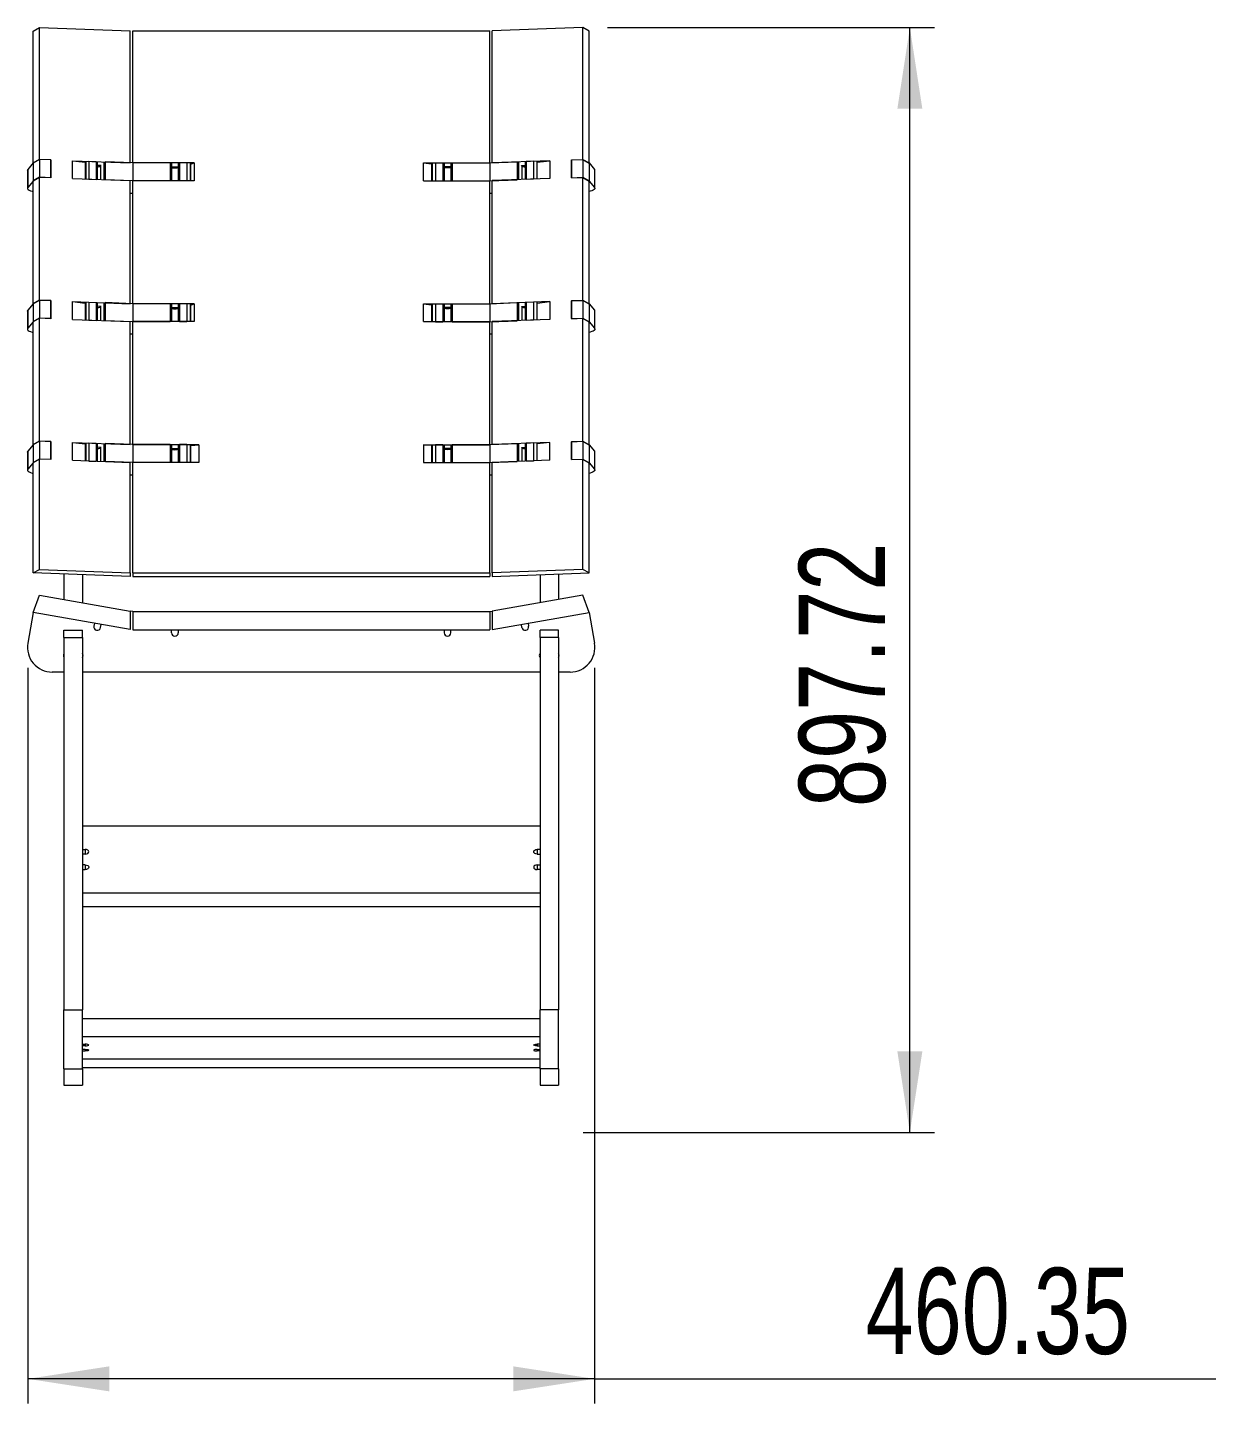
# Model space of a CAD drawing. Header units: millimetres. Extents: x 32 to 221, y 24 to 172.
# Drawn here: x 34.8 to 83.4, y 24 to 79.9 of the extents above; entities that cross this region are included whole.
import ezdxf

# ---------------------------------------------------------------- set-up
doc = ezdxf.new("R2010")
doc.units = ezdxf.units.MM
doc.styles.add('SLDTEXTSTYLE0', font='TXT', dxfattribs={"width": 0.75})
doc.dimstyles.new('SLDDIMSTYLE0', dxfattribs={"dimtxt": 3.5, "dimasz": 3.302, "dimexe": 0, "dimexo": 0.0625, "dimgap": 0.875, "dimtad": 1, "dimlfac": 20, "dimrnd": 1e-09, "dimzin": 12, "dimdsep": 46, "dimtxsty": 'SLDTEXTSTYLE0', "dimsah": 1, "dimcen": 0.09, "dimadec": 0, "dimazin": 3, "dimtfac": 1, "dimtofl": 0, "dimtmove": 0, "dimatfit": 3, "dimfxl": 1, "dimfrac": 2, "dimtolj": 1, "dimtzin": 12, "dimarcsym": 0})

# ---------------------------------------------------------------- blocks, each defined once
blk = doc.blocks.new('_D')
at = {"color": 7, "linetype": 'Continuous', "lineweight": 0, "transparency": 16777216}
for p, q in [((34.81, 53.891), (34.81, 24.008)), ((57.827, 53.891), (57.827, 24.008)), ((57.827, 25.008), (34.81, 25.008)), ((57.827, 25.008), (83.063, 25.008))]:
    blk.add_line(p, q, dxfattribs=at)
for points in [[(34.81, 25.008), (38.112, 24.5), (38.112, 25.516)], [(57.827, 25.008), (54.525, 25.516), (54.525, 24.5)]]:
    blk.add_solid(points, dxfattribs=at)
at = {"color": 7, "linetype": 'Continuous', "lineweight": 0, "transparency": 16777216, "insert": (68.84, 29.519), "char_height": 3.5, "attachment_point": 1, "style": 'SLDTEXTSTYLE0'}
blk.add_mtext('460.35', dxfattribs=at)
blk = doc.blocks.new('_D_1')
at = {"color": 7, "linetype": 'Continuous', "lineweight": 0, "transparency": 16777216}
for p, q in [((58.351, 79.894), (71.637, 79.894)), ((70.637, 35.008), (70.637, 79.894)), ((57.364, 35.008), (71.637, 35.008))]:
    blk.add_line(p, q, dxfattribs=at)
for points in [[(70.637, 79.894), (70.129, 76.592), (71.145, 76.592)], [(70.637, 35.008), (71.145, 38.31), (70.129, 38.31)]]:
    blk.add_solid(points, dxfattribs=at)
at = {"color": 7, "linetype": 'Continuous', "lineweight": 0, "transparency": 16777216, "insert": (66.126, 48.233), "char_height": 3.5, "attachment_point": 1, "rotation": 90, "style": 'SLDTEXTSTYLE0'}
blk.add_mtext('897.72', dxfattribs=at)

msp = doc.modelspace()

# ---------------------------------------------------------------- linework, layer by layer
at = {"color": 7, "linetype": 'Continuous', "lineweight": 15}
for p, q in [((35.02931, 79.74738), (35.28583, 79.8939)), ((35.02931, 74.38713), (35.02931, 79.74738)), ((35.28583, 74.53366), (35.28583, 79.8939)), ((35.28583, 79.8939), (38.96854, 79.75889)), ((38.96854, 74.39865), (38.96854, 79.75889)), ((39.06854, 74.39498), (39.06854, 79.75523)), ((39.06854, 79.75523), (53.56854, 79.75523)), ((53.56854, 74.39498), (53.56854, 79.75523)), ((57.35126, 79.8939), (53.66854, 79.75889)), ((53.66854, 74.39865), (53.66854, 79.75889)), ((57.35126, 74.53366), (57.35126, 79.8939)), ((57.60777, 79.74738), (57.35126, 79.8939)), ((57.60777, 74.38713), (57.60777, 79.74738)), ((35.02931, 74.39202), (34.80977, 74.13315)), ((35.28583, 74.53855), (35.02931, 74.39202)), ((35.28583, 74.53366), (35.02931, 74.38713)), ((35.02931, 74.39202), (35.02931, 73.65841)), ((35.73877, 74.52194), (35.28583, 74.53855)), ((35.28583, 74.53855), (35.28583, 73.80494)), ((35.73877, 74.51705), (35.28583, 74.53366)), ((35.73877, 74.52194), (35.73877, 73.78833)), ((35.73877, 73.79322), (35.73877, 74.51705)), ((36.62173, 74.48468), (38.96854, 74.39865)), ((36.62173, 73.76085), (36.62173, 74.48468)), ((36.62173, 74.48468), (37.13801, 74.42271)), ((37.13801, 74.43391), (37.13801, 73.74192)), ((37.28492, 74.46526), (37.28492, 73.73165)), ((37.28492, 74.46526), (37.58938, 74.4541)), ((37.58938, 74.4541), (37.58938, 73.72049)), ((37.6307, 73.72386), (37.6307, 74.43897)), ((37.95225, 74.43572), (37.95225, 73.71207)), ((37.9556, 74.44067), (37.9556, 73.70706)), ((39.06854, 74.39987), (37.9556, 74.44067)), ((39.06854, 74.39987), (39.06854, 73.66626)), ((40.59354, 74.39987), (39.06854, 74.39987)), ((41.56854, 74.39498), (39.06854, 74.39498)), ((40.59354, 74.39987), (40.59354, 73.66626)), ((40.64354, 74.38458), (40.64354, 73.67115)), ((40.91854, 74.38458), (40.91854, 73.67115)), ((40.96854, 74.39987), (40.96854, 73.66626)), ((41.26854, 74.39987), (40.96854, 74.39987)), ((41.26854, 74.39987), (41.26854, 73.66626)), ((41.42567, 74.34353), (41.56854, 74.39498)), ((41.42567, 73.67115), (41.42567, 74.36706)), ((41.56854, 74.39498), (41.56854, 73.67115)), ((50.88553, 74.39498), (53.56854, 74.39498)), ((50.88553, 73.67115), (50.88553, 74.39498)), ((50.88553, 74.39498), (51.21142, 74.35586)), ((51.21142, 74.36706), (51.21142, 73.67115)), ((51.36854, 74.39987), (51.36854, 73.66626)), ((51.36854, 74.39987), (51.66854, 74.39987)), ((51.66854, 74.39987), (51.66854, 73.66626)), ((51.71854, 74.38458), (51.71854, 73.67115)), ((51.99354, 74.38458), (51.99354, 73.67115)), ((52.04354, 74.39987), (52.04354, 73.66626)), ((52.04354, 74.39987), (53.56854, 74.39987)), ((53.56854, 74.39987), (54.68149, 74.44067)), ((53.56854, 74.39987), (53.56854, 73.66626)), ((56.01536, 74.48468), (53.66854, 74.39865)), ((54.68149, 74.44067), (54.68149, 73.70706)), ((54.68483, 74.43572), (54.68483, 73.71207)), ((55.00639, 74.43897), (55.00639, 73.72386)), ((55.35217, 74.46526), (55.04771, 74.4541)), ((55.04771, 74.4541), (55.04771, 73.72049)), ((55.35217, 74.46526), (55.35217, 73.73165)), ((55.49908, 74.42271), (56.01536, 74.48468)), ((55.49908, 73.74192), (55.49908, 74.43391)), ((56.01536, 74.48468), (56.01536, 73.76085)), ((56.89832, 74.52194), (57.35126, 74.53855)), ((56.89832, 74.51705), (57.35126, 74.53366)), ((56.89832, 74.52194), (56.89832, 73.78833)), ((56.89832, 73.79322), (56.89832, 74.51705)), ((57.35126, 74.53855), (57.35126, 73.80494)), ((57.35126, 74.53855), (57.60777, 74.39202)), ((57.35126, 74.53366), (57.60777, 74.38713)), ((57.60777, 74.39202), (57.60777, 73.65841)), ((57.60777, 74.39202), (57.82732, 74.13315)), ((34.79458, 74.09705), (34.79458, 73.36343)), ((34.80977, 74.13315), (34.80977, 73.39954)), ((35.28583, 73.80983), (35.02931, 73.6633)), ((35.28583, 73.80494), (35.02931, 73.65841)), ((35.28583, 68.81149), (35.28583, 73.80983)), ((35.73877, 73.79322), (35.28583, 73.80983)), ((35.73877, 73.78833), (35.28583, 73.80494)), ((37.78119, 74.28624), (37.6307, 74.29176)), ((37.75912, 74.26512), (37.77716, 74.28639)), ((40.64354, 74.23905), (40.91854, 74.23905)), ((51.99354, 74.23905), (51.71854, 74.23905)), ((54.8559, 74.28624), (55.00639, 74.29176)), ((54.87796, 74.26512), (54.85992, 74.28639)), ((56.89832, 73.79322), (57.35126, 73.80983)), ((56.89832, 73.78833), (57.35126, 73.80494)), ((57.35126, 68.81149), (57.35126, 73.80983)), ((57.35126, 73.80983), (57.60777, 73.6633)), ((57.35126, 73.80494), (57.60777, 73.65841)), ((57.82732, 74.13315), (57.82732, 73.39954)), ((57.84251, 73.36343), (57.84251, 74.09705)), ((35.02931, 73.65841), (34.80977, 73.39954)), ((35.02931, 68.66496), (35.02931, 73.6633)), ((36.62173, 73.76085), (38.96854, 73.67482)), ((37.28492, 73.73165), (37.58938, 73.72049)), ((39.06854, 73.66626), (37.9556, 73.70706)), ((38.96854, 68.67648), (38.96854, 73.67482)), ((39.06854, 68.67282), (39.06854, 73.67115)), ((41.56854, 73.67115), (39.06854, 73.67115)), ((40.59354, 73.66626), (39.06854, 73.66626)), ((41.26854, 73.66626), (40.96854, 73.66626)), ((50.88553, 73.67115), (53.56854, 73.67115)), ((51.36854, 73.66626), (51.66854, 73.66626)), ((52.04354, 73.66626), (53.56854, 73.66626)), ((53.56854, 73.66626), (54.68149, 73.70706)), ((53.56854, 68.67282), (53.56854, 73.67115)), ((56.01536, 73.76085), (53.66854, 73.67482)), ((53.66854, 68.67648), (53.66854, 73.67482)), ((55.35217, 73.73165), (55.04771, 73.72049)), ((57.60777, 68.66496), (57.60777, 73.6633)), ((57.60777, 73.65841), (57.82732, 73.39954)), ((39.06854, 73.15552), (38.96854, 73.15552)), ((53.66854, 73.15552), (53.56854, 73.15552)), ((35.28583, 68.81638), (35.02931, 68.66985)), ((35.28583, 68.81149), (35.02931, 68.66496)), ((35.73877, 68.79978), (35.28583, 68.81638)), ((35.28583, 68.81638), (35.28583, 68.08277)), ((35.73877, 68.79489), (35.28583, 68.81149)), ((35.73877, 68.79978), (35.73877, 68.06617)), ((35.73877, 68.07106), (35.73877, 68.79489)), ((36.62173, 68.76252), (38.96854, 68.67648)), ((36.62173, 68.03869), (36.62173, 68.76252)), ((36.62173, 68.76252), (37.13801, 68.70054)), ((37.28492, 68.7431), (37.28492, 68.00948)), ((37.28492, 68.7431), (37.58938, 68.73193)), ((56.01536, 68.76252), (53.66854, 68.67648)), ((55.35217, 68.7431), (55.04771, 68.73193)), ((55.35217, 68.7431), (55.35217, 68.00948)), ((55.49908, 68.70054), (56.01536, 68.76252)), ((56.01536, 68.76252), (56.01536, 68.03869)), ((56.89832, 68.79978), (57.35126, 68.81638)), ((56.89832, 68.79489), (57.35126, 68.81149)), ((56.89832, 68.79978), (56.89832, 68.06617)), ((56.89832, 68.07106), (56.89832, 68.79489)), ((57.35126, 68.81638), (57.35126, 68.08277)), ((57.35126, 68.81638), (57.60777, 68.66985)), ((57.35126, 68.81149), (57.60777, 68.66496)), ((34.79458, 68.37488), (34.79458, 67.64127)), ((35.02931, 68.66985), (34.80977, 68.41099)), ((34.80977, 68.41099), (34.80977, 67.67738)), ((35.02931, 68.66985), (35.02931, 67.93624)), ((37.13801, 68.71174), (37.13801, 68.01976)), ((37.58938, 68.73193), (37.58938, 67.99832)), ((37.6307, 68.0017), (37.6307, 68.71681)), ((37.78119, 68.56408), (37.6307, 68.56959)), ((37.75912, 68.54295), (37.77716, 68.56423)), ((37.95225, 68.71356), (37.95225, 67.98991)), ((37.9556, 68.71851), (37.9556, 67.9849)), ((39.06854, 68.67771), (37.9556, 68.71851)), ((39.06854, 68.67771), (39.06854, 67.9441)), ((40.59354, 68.67771), (39.06854, 68.67771)), ((41.56854, 68.67282), (39.06854, 68.67282)), ((40.59354, 68.67771), (40.59354, 67.9441)), ((40.64354, 68.66242), (40.64354, 67.94899)), ((40.64354, 68.51688), (40.91854, 68.51688)), ((40.91854, 68.66242), (40.91854, 67.94899)), ((40.96854, 68.67771), (40.96854, 67.9441)), ((41.26854, 68.67771), (40.96854, 68.67771)), ((41.26854, 68.67771), (41.26854, 67.9441)), ((41.42567, 68.62137), (41.56854, 68.67282)), ((41.42567, 67.94899), (41.42567, 68.6449)), ((41.56854, 68.67282), (41.56854, 67.94899)), ((50.88553, 68.67282), (53.56854, 68.67282)), ((50.88553, 67.94899), (50.88553, 68.67282)), ((50.88553, 68.67282), (51.21142, 68.6337)), ((51.21142, 68.6449), (51.21142, 67.94899)), ((51.36854, 68.67771), (51.36854, 67.9441)), ((51.36854, 68.67771), (51.66854, 68.67771)), ((51.66854, 68.67771), (51.66854, 67.9441)), ((51.71854, 68.66242), (51.71854, 67.94899)), ((51.99354, 68.51688), (51.71854, 68.51688)), ((51.99354, 68.66242), (51.99354, 67.94899)), ((52.04354, 68.67771), (52.04354, 67.9441)), ((52.04354, 68.67771), (53.56854, 68.67771)), ((53.56854, 68.67771), (54.68149, 68.71851)), ((53.56854, 68.67771), (53.56854, 67.9441)), ((54.68149, 68.71851), (54.68149, 67.9849)), ((54.68483, 68.71356), (54.68483, 67.98991)), ((54.8559, 68.56408), (55.00639, 68.56959)), ((54.87796, 68.54295), (54.85992, 68.56423)), ((55.00639, 68.71681), (55.00639, 68.0017)), ((55.04771, 68.73193), (55.04771, 67.99832)), ((55.49908, 68.01976), (55.49908, 68.71174)), ((57.60777, 68.66985), (57.60777, 67.93624)), ((57.60777, 68.66985), (57.82732, 68.41099)), ((57.82732, 68.41099), (57.82732, 67.67738)), ((57.84251, 67.64127), (57.84251, 68.37488)), ((35.02931, 67.93624), (34.80977, 67.67738)), ((35.28583, 68.08766), (35.02931, 67.94113)), ((35.28583, 68.08277), (35.02931, 67.93624)), ((35.02931, 62.9428), (35.02931, 67.94113)), ((35.28583, 63.08933), (35.28583, 68.08766)), ((35.73877, 68.07106), (35.28583, 68.08766)), ((35.73877, 68.06617), (35.28583, 68.08277)), ((36.62173, 68.03869), (38.96854, 67.95265)), ((37.28492, 68.00948), (37.58938, 67.99832)), ((39.06854, 67.9441), (37.9556, 67.9849)), ((38.96854, 62.95432), (38.96854, 67.95265)), ((39.06854, 62.95065), (39.06854, 67.94899)), ((41.56854, 67.94899), (39.06854, 67.94899)), ((40.59354, 67.9441), (39.06854, 67.9441)), ((41.26854, 67.9441), (40.96854, 67.9441)), ((50.88553, 67.94899), (53.56854, 67.94899)), ((51.36854, 67.9441), (51.66854, 67.9441)), ((52.04354, 67.9441), (53.56854, 67.9441)), ((53.56854, 67.9441), (54.68149, 67.9849)), ((53.56854, 62.95065), (53.56854, 67.94899)), ((56.01536, 68.03869), (53.66854, 67.95265)), ((53.66854, 62.95432), (53.66854, 67.95265)), ((55.35217, 68.00948), (55.04771, 67.99832)), ((56.89832, 68.07106), (57.35126, 68.08766)), ((56.89832, 68.06617), (57.35126, 68.08277)), ((57.35126, 63.08933), (57.35126, 68.08766)), ((57.35126, 68.08766), (57.60777, 67.94113)), ((57.35126, 68.08277), (57.60777, 67.93624)), ((57.60777, 62.9428), (57.60777, 67.94113)), ((57.60777, 67.93624), (57.82732, 67.67738)), ((39.06854, 67.43336), (38.96854, 67.43336)), ((53.66854, 67.43336), (53.56854, 67.43336)), ((34.79458, 62.65272), (34.79458, 61.91911)), ((35.02931, 62.94769), (34.80977, 62.68882)), ((34.80977, 62.68882), (34.80977, 61.95521)), ((35.28583, 63.09422), (35.02931, 62.94769)), ((35.28583, 63.08933), (35.02931, 62.9428)), ((35.02931, 62.94769), (35.02931, 62.21408)), ((35.73877, 63.07761), (35.28583, 63.09422)), ((35.28583, 63.09422), (35.28583, 62.36061)), ((35.73877, 63.07272), (35.28583, 63.08933)), ((35.73877, 63.07761), (35.73877, 62.344)), ((35.73877, 62.34889), (35.73877, 63.07272)), ((36.62173, 63.04035), (38.96854, 62.95432)), ((36.62173, 62.31653), (36.62173, 63.04035)), ((36.62173, 63.04035), (37.13801, 62.97838)), ((37.13801, 62.98958), (37.13801, 62.2976)), ((37.28492, 63.02093), (37.28492, 62.28732)), ((37.28492, 63.02093), (37.58938, 63.00977)), ((37.58938, 63.00977), (37.58938, 62.27616)), ((37.6307, 62.27954), (37.6307, 62.99464)), ((37.78119, 62.84191), (37.6307, 62.84743)), ((37.75912, 62.82079), (37.77716, 62.84206)), ((37.95225, 62.9914), (37.95225, 62.26775)), ((37.9556, 62.99634), (37.9556, 62.26273)), ((39.06854, 62.95554), (37.9556, 62.99634)), ((39.06854, 62.95554), (39.06854, 62.22193)), ((40.59354, 62.95554), (39.06854, 62.95554)), ((41.75156, 62.95065), (39.06854, 62.95065)), ((40.59354, 62.95554), (40.59354, 62.22193)), ((40.64354, 62.94026), (40.64354, 62.22682)), ((40.64354, 62.79472), (40.91854, 62.79472)), ((40.91854, 62.94026), (40.91854, 62.22682)), ((40.96854, 62.95554), (40.96854, 62.22193)), ((41.26854, 62.95554), (40.96854, 62.95554)), ((41.26854, 62.95554), (41.26854, 62.22193)), ((41.42567, 62.91153), (41.75156, 62.95065)), ((41.42567, 62.22682), (41.42567, 62.92273)), ((41.75156, 62.95065), (41.75156, 62.22682)), ((50.88553, 62.95065), (53.56854, 62.95065)), ((50.88553, 62.95065), (50.88553, 62.22682)), ((51.21142, 62.91153), (50.88553, 62.95065)), ((51.21142, 62.92273), (51.21142, 62.22682)), ((51.36854, 62.95554), (51.36854, 62.22193)), ((51.36854, 62.95554), (51.66854, 62.95554)), ((51.66854, 62.95554), (51.66854, 62.22193)), ((51.71854, 62.94026), (51.71854, 62.22682)), ((51.99354, 62.79472), (51.71854, 62.79472)), ((51.99354, 62.94026), (51.99354, 62.22682)), ((52.04354, 62.95554), (52.04354, 62.22193)), ((52.04354, 62.95554), (53.56854, 62.95554)), ((53.56854, 62.95554), (54.68149, 62.99634)), ((53.56854, 62.95554), (53.56854, 62.22193)), ((56.01536, 63.04035), (53.66854, 62.95432)), ((54.68149, 62.99634), (54.68149, 62.26273)), ((54.68483, 62.9914), (54.68483, 62.26775)), ((54.8559, 62.84191), (55.00639, 62.84743)), ((54.87796, 62.82079), (54.85992, 62.84206)), ((55.00639, 62.99464), (55.00639, 62.27954)), ((55.35217, 63.02093), (55.04771, 63.00977)), ((55.04771, 63.00977), (55.04771, 62.27616)), ((55.35217, 63.02093), (55.35217, 62.28732)), ((56.01536, 63.04035), (55.49908, 62.97838)), ((55.49908, 62.2976), (55.49908, 62.98958)), ((56.01536, 62.31653), (56.01536, 63.04035)), ((56.89832, 63.07761), (57.35126, 63.09422)), ((56.89832, 63.07272), (57.35126, 63.08933)), ((56.89832, 63.07761), (56.89832, 62.344)), ((56.89832, 62.34889), (56.89832, 63.07272)), ((57.35126, 63.09422), (57.35126, 62.36061)), ((57.35126, 63.09422), (57.60777, 62.94769)), ((57.35126, 63.08933), (57.60777, 62.9428)), ((57.60777, 62.94769), (57.60777, 62.21408)), ((57.60777, 62.94769), (57.82732, 62.68882)), ((57.82732, 62.68882), (57.82732, 61.95521)), ((57.84251, 61.91911), (57.84251, 62.65272)), ((35.02931, 62.21408), (34.80977, 61.95521)), ((35.28583, 62.3655), (35.02931, 62.21897)), ((35.28583, 62.36061), (35.02931, 62.21408)), ((35.02931, 57.73905), (35.02931, 62.21897)), ((35.28583, 57.88558), (35.28583, 62.3655)), ((35.73877, 62.34889), (35.28583, 62.3655)), ((35.73877, 62.344), (35.28583, 62.36061)), ((36.62173, 62.31653), (38.96854, 62.23049)), ((37.28492, 62.28732), (37.58938, 62.27616)), ((39.06854, 62.22193), (37.9556, 62.26273)), ((38.96854, 57.75057), (38.96854, 62.23049)), ((41.75156, 62.22682), (39.06854, 62.22682)), ((39.06854, 57.74691), (39.06854, 62.22682)), ((40.59354, 62.22193), (39.06854, 62.22193)), ((41.26854, 62.22193), (40.96854, 62.22193)), ((50.88553, 62.22682), (53.56854, 62.22682)), ((51.36854, 62.22193), (51.66854, 62.22193)), ((52.04354, 62.22193), (53.56854, 62.22193)), ((53.56854, 62.22193), (54.68149, 62.26273)), ((53.56854, 57.74691), (53.56854, 62.22682)), ((56.01536, 62.31653), (53.66854, 62.23049)), ((53.66854, 57.75057), (53.66854, 62.23049)), ((55.35217, 62.28732), (55.04771, 62.27616)), ((56.89832, 62.34889), (57.35126, 62.3655)), ((56.89832, 62.344), (57.35126, 62.36061)), ((57.35126, 57.88558), (57.35126, 62.3655)), ((57.35126, 62.3655), (57.60777, 62.21897)), ((57.35126, 62.36061), (57.60777, 62.21408)), ((57.60777, 57.73905), (57.60777, 62.21897)), ((57.60777, 62.21408), (57.82732, 61.95521)), ((39.06854, 61.7112), (38.96854, 61.7112)), ((53.66854, 61.7112), (53.56854, 61.7112)), ((35.02931, 57.73905), (35.28583, 57.88558)), ((38.96854, 57.59464), (35.02931, 57.73905)), ((35.28583, 57.88558), (38.96854, 57.75057)), ((36.27295, 57.69346), (36.27295, 56.66655)), ((37.02295, 57.66597), (37.02295, 56.5343)), ((38.96854, 57.75057), (38.96854, 57.59464)), ((39.06854, 57.74691), (53.56854, 57.74691)), ((39.06854, 57.74691), (39.06854, 57.59097)), ((39.06854, 57.59097), (53.56854, 57.59097)), ((53.56854, 57.74691), (53.56854, 57.59097)), ((57.35126, 57.88558), (53.66854, 57.75057)), ((53.66854, 57.75057), (53.66854, 57.59464)), ((53.66854, 57.59464), (57.60777, 57.73905)), ((55.61414, 57.66597), (55.61414, 56.5343)), ((56.36414, 57.69346), (56.36414, 56.66655)), ((57.60777, 57.73905), (57.35126, 57.88558)), ((35.02931, 56.13583), (35.28583, 56.8406)), ((35.28583, 56.8406), (38.96854, 56.19124)), ((57.35126, 56.8406), (53.66854, 56.19124)), ((57.60777, 56.13583), (57.35126, 56.8406)), ((35.02931, 56.13583), (34.80977, 54.89075)), ((38.96854, 55.44124), (35.02931, 56.13583)), ((38.96854, 56.19124), (38.96854, 55.44124)), ((39.06854, 56.17361), (38.96854, 56.19124)), ((39.06854, 56.17361), (39.06854, 55.42361)), ((39.06854, 56.17361), (53.56854, 56.17361)), ((53.56854, 56.17361), (53.66854, 56.19124)), ((53.56854, 56.17361), (53.56854, 55.42361)), ((53.66854, 56.19124), (53.66854, 55.44124)), ((53.66854, 55.44124), (57.60777, 56.13583)), ((57.60777, 56.13583), (57.82732, 54.89075)), ((36.27295, 55.12137), (36.27295, 55.41361)), ((36.27295, 55.41361), (37.02295, 55.41361)), ((37.02295, 55.12137), (37.02295, 55.41361)), ((37.51036, 55.69836), (37.4883, 55.57324)), ((37.75912, 55.52548), (37.78119, 55.6506)), ((39.06854, 55.42361), (53.56854, 55.42361)), ((40.64354, 55.30839), (40.64354, 55.42361)), ((40.91854, 55.42361), (40.91854, 55.30839)), ((51.71854, 55.42361), (51.71854, 55.30839)), ((51.99354, 55.30839), (51.99354, 55.42361)), ((54.87796, 55.52548), (54.8559, 55.6506)), ((55.12672, 55.69836), (55.14879, 55.57324)), ((56.36414, 55.41361), (55.61414, 55.41361)), ((55.61414, 55.12137), (55.61414, 55.41361)), ((56.36414, 55.12137), (56.36414, 55.41361)), ((36.27295, 55.12137), (36.27295, 39.99715)), ((36.27295, 55.12137), (37.02295, 55.12137)), ((37.02295, 55.12137), (37.02295, 39.99715)), ((56.36414, 55.12137), (55.61414, 55.12137)), ((55.61414, 55.12137), (55.61414, 39.99715)), ((56.36414, 55.12137), (56.36414, 39.99715)), ((36.27295, 53.7171), (35.79458, 53.7171)), ((55.61414, 53.7171), (37.02295, 53.7171)), ((56.84251, 53.7171), (56.36414, 53.7171)), ((37.02295, 47.46604), (55.61414, 47.46604)), ((37.02295, 46.51248), (37.13816, 46.51248)), ((37.13816, 46.51248), (37.13816, 46.32531)), ((55.61414, 46.51248), (55.49893, 46.51248)), ((55.49893, 46.51248), (55.49893, 46.32531)), ((37.13816, 46.32531), (37.02295, 46.32531)), ((37.13816, 45.88263), (37.02295, 45.88263)), ((37.13816, 45.88263), (37.13816, 45.69546)), ((55.49893, 46.32531), (55.61414, 46.32531)), ((55.49893, 45.88263), (55.61414, 45.88263)), ((55.49893, 45.88263), (55.49893, 45.69546)), ((37.02295, 45.69546), (37.13816, 45.69546)), ((55.61414, 45.69546), (55.49893, 45.69546)), ((37.02295, 44.7419), (55.61414, 44.7419)), ((37.02295, 44.19271), (55.61414, 44.19271)), ((36.27295, 39.99715), (37.02295, 39.99715)), ((36.27295, 37.60532), (36.27295, 39.99715)), ((37.02295, 37.60532), (37.02295, 39.99715)), ((56.36414, 39.99715), (55.61414, 39.99715)), ((55.61414, 37.60532), (55.61414, 39.99715)), ((56.36414, 37.60532), (56.36414, 39.99715)), ((37.02295, 39.64607), (55.61414, 39.64607)), ((37.02295, 38.91552), (55.61414, 38.91552)), ((37.02295, 38.59875), (37.13816, 38.59875)), ((37.13816, 38.59875), (37.13816, 38.53657)), ((55.61414, 38.59875), (55.49893, 38.59875)), ((55.49893, 38.59875), (55.49893, 38.53657)), ((37.13816, 38.53657), (37.02295, 38.53657)), ((37.13816, 38.38952), (37.02295, 38.38952)), ((37.02295, 38.32734), (37.13816, 38.32734)), ((37.02295, 38.01057), (55.61414, 38.01057)), ((37.13816, 38.38952), (37.13816, 38.32734)), ((55.49893, 38.53657), (55.61414, 38.53657)), ((55.49893, 38.38952), (55.61414, 38.38952)), ((55.49893, 38.38952), (55.49893, 38.32734)), ((55.61414, 38.32734), (55.49893, 38.32734)), ((36.27295, 37.60532), (37.02295, 37.60532)), ((37.02295, 37.6606), (55.61414, 37.6606)), ((56.36414, 37.60532), (55.61414, 37.60532)), ((36.27295, 36.93267), (37.02295, 36.93267)), ((55.61414, 36.93267), (56.36414, 36.93267))]:
    msp.add_line(p, q, dxfattribs=at)
at = {"color": 8, "linetype": 'Continuous', "lineweight": 15}
for p, q in [((37.15969, 74.44248), (37.15969, 73.74113)), ((37.90068, 74.42715), (37.90068, 73.71397)), ((41.40399, 74.37563), (41.40399, 73.67115)), ((51.2331, 74.37563), (51.2331, 73.67115)), ((54.7364, 74.42715), (54.7364, 73.71397)), ((55.4774, 74.44248), (55.4774, 73.74113)), ((37.75912, 74.26512), (37.75912, 73.71915)), ((54.87796, 74.26512), (54.87796, 73.71915)), ((37.15969, 68.72031), (37.15969, 68.01897)), ((37.75912, 68.54295), (37.75912, 67.99699)), ((37.90068, 68.70498), (37.90068, 67.9918)), ((41.40399, 68.65346), (41.40399, 67.94899)), ((51.2331, 68.65346), (51.2331, 67.94899)), ((54.7364, 68.70498), (54.7364, 67.9918)), ((54.87796, 68.54295), (54.87796, 67.99699)), ((55.4774, 68.72031), (55.4774, 68.01897)), ((37.15969, 62.99815), (37.15969, 62.2968)), ((37.75912, 62.82079), (37.75912, 62.27483)), ((37.90068, 62.98282), (37.90068, 62.26964)), ((41.40399, 62.9313), (41.40399, 62.22682)), ((51.2331, 62.9313), (51.2331, 62.22682)), ((54.7364, 62.98282), (54.7364, 62.26964)), ((54.87796, 62.82079), (54.87796, 62.27483)), ((55.4774, 62.99815), (55.4774, 62.2968))]:
    msp.add_line(p, q, dxfattribs=at)
at = {"color": 7, "linetype": 'Continuous', "lineweight": 15, "flags": 128}
for points in [[(34.79458, 74.09705), (34.79539, 74.10542), (34.80977, 74.13315)], [(40.64354, 74.21998), (40.65401, 74.20904), (40.68382, 74.19977), (40.72843, 74.19357), (40.78104, 74.19139), (40.83366, 74.19357), (40.87827, 74.19977), (40.90808, 74.20904), (40.91854, 74.21998)], [(51.99354, 74.21998), (51.98308, 74.20904), (51.95327, 74.19977), (51.90866, 74.19357), (51.85604, 74.19139), (51.80343, 74.19357), (51.75882, 74.19977), (51.72901, 74.20904), (51.71854, 74.21998)], [(57.84251, 74.09705), (57.8417, 74.10542), (57.82732, 74.13315)], [(34.80977, 73.39954), (34.79539, 73.37181), (34.79899, 73.34392), (34.82051, 73.31639), (34.85956, 73.28971), (34.91544, 73.26435), (34.98714, 73.24078), (35.02931, 73.2296)], [(57.82732, 73.39954), (57.8417, 73.37181), (57.8381, 73.34392), (57.81658, 73.31639), (57.77753, 73.28971), (57.72165, 73.26435), (57.64995, 73.24078), (57.60777, 73.2296)], [(34.79458, 68.37488), (34.79539, 68.38325), (34.80977, 68.41099)], [(40.64354, 68.49782), (40.65401, 68.48688), (40.68382, 68.4776), (40.72843, 68.47141), (40.78104, 68.46923), (40.83366, 68.47141), (40.87827, 68.4776), (40.90808, 68.48688), (40.91854, 68.49782)], [(51.99354, 68.49782), (51.98308, 68.48688), (51.95327, 68.4776), (51.90866, 68.47141), (51.85604, 68.46923), (51.80343, 68.47141), (51.75882, 68.4776), (51.72901, 68.48688), (51.71854, 68.49782)], [(57.84251, 68.37488), (57.8417, 68.38325), (57.82732, 68.41099)], [(34.80977, 67.67738), (34.79539, 67.64964), (34.79899, 67.62176), (34.82051, 67.59423), (34.85956, 67.56754), (34.91544, 67.54219), (34.98714, 67.51861), (35.02931, 67.50744)], [(57.82732, 67.67738), (57.8417, 67.64964), (57.8381, 67.62176), (57.81658, 67.59423), (57.77753, 67.56754), (57.72165, 67.54219), (57.64995, 67.51861), (57.60777, 67.50744)], [(34.79458, 62.65272), (34.79539, 62.66109), (34.80977, 62.68882)], [(40.64354, 62.77566), (40.65401, 62.76471), (40.68382, 62.75544), (40.72843, 62.74924), (40.78104, 62.74707), (40.83366, 62.74924), (40.87827, 62.75544), (40.90808, 62.76471), (40.91854, 62.77566)], [(51.99354, 62.77566), (51.98308, 62.76471), (51.95327, 62.75544), (51.90866, 62.74924), (51.85604, 62.74707), (51.80343, 62.74924), (51.75882, 62.75544), (51.72901, 62.76471), (51.71854, 62.77566)], [(57.84251, 62.65272), (57.8417, 62.66109), (57.82732, 62.68882)], [(34.80977, 61.95521), (34.79539, 61.92748), (34.79899, 61.8996), (34.82051, 61.87207), (34.85956, 61.84538), (34.91544, 61.82002), (34.98714, 61.79645), (35.02931, 61.78527)], [(57.82732, 61.95521), (57.8417, 61.92748), (57.8381, 61.8996), (57.81658, 61.87207), (57.77753, 61.84538), (57.72165, 61.82002), (57.64995, 61.79645), (57.60777, 61.78527)], [(37.13816, 46.32531), (37.19218, 46.3315), (37.23836, 46.35158), (37.26937, 46.38233), (37.28028, 46.4189), (37.26937, 46.45546), (37.23836, 46.48621), (37.19218, 46.50629), (37.13816, 46.51248)], [(55.49893, 46.32531), (55.44491, 46.3315), (55.39873, 46.35158), (55.36772, 46.38233), (55.35681, 46.4189), (55.36772, 46.45546), (55.39873, 46.48621), (55.44491, 46.50629), (55.49893, 46.51248)], [(37.13816, 45.88263), (37.19218, 45.87644), (37.23836, 45.85636), (37.26937, 45.82561), (37.28028, 45.78905), (37.26937, 45.75248), (37.23836, 45.72173), (37.19218, 45.70165), (37.13816, 45.69546)], [(55.49893, 45.88263), (55.44491, 45.87644), (55.39873, 45.85636), (55.36772, 45.82561), (55.35681, 45.78905), (55.36772, 45.75248), (55.39873, 45.72173), (55.44491, 45.70165), (55.49893, 45.69546)], [(37.13816, 38.53657), (37.19218, 38.53863), (37.23836, 38.5453), (37.26937, 38.55552), (37.28028, 38.56766), (37.26937, 38.57981), (37.23836, 38.59002), (37.19218, 38.59669), (37.13816, 38.59875)], [(55.49893, 38.53657), (55.44491, 38.53863), (55.39873, 38.5453), (55.36772, 38.55552), (55.35681, 38.56766), (55.36772, 38.57981), (55.39873, 38.59002), (55.44491, 38.59669), (55.49893, 38.59875)], [(37.13816, 38.38952), (37.19218, 38.38746), (37.23836, 38.38079), (37.26937, 38.37057), (37.28028, 38.35843), (37.26937, 38.34628), (37.23836, 38.33606), (37.19218, 38.3294), (37.13816, 38.32734)], [(55.49893, 38.38952), (55.44491, 38.38746), (55.39873, 38.38079), (55.36772, 38.37057), (55.35681, 38.35843), (55.36772, 38.34628), (55.39873, 38.33606), (55.44491, 38.3294), (55.49893, 38.32734)]]:
    msp.add_lwpolyline(points, dxfattribs=at)
at = {"color": 7, "linetype": 'Continuous', "lineweight": 15}
for centre, radius, start, end in [((37.64809, 74.50825), 0.26729, 266.268545, 294.544437), ((54.98899, 74.50825), 0.26729, 245.455563, 273.731455), ((37.64809, 68.78609), 0.26729, 266.268545, 294.544437), ((54.98899, 68.78609), 0.26729, 245.455563, 273.731455), ((37.64809, 63.06392), 0.26728, 266.268583, 294.545041), ((54.989, 63.06392), 0.26728, 245.454959, 273.731417), ((37.62371, 55.54936), 0.1375, 170, 350), ((55.01338, 55.54936), 0.1375, 190, 10), ((35.79458, 54.7171), 1, 170, 270), ((40.78104, 55.30839), 0.1375, 180, 0), ((51.85604, 55.30839), 0.1375, 180, 0), ((56.84251, 54.7171), 1, 270, 10), ((36.3625, 54.38755), 0.1125, 142.749401, 217.250599), ((36.9434, 54.38755), 0.1125, 315, 45), ((55.69369, 54.38755), 0.1125, 135, 225), ((56.27459, 54.38755), 0.1125, 322.749401, 37.250599)]:
    msp.add_arc(centre, radius, start, end, dxfattribs=at)
for points in [[(36.27295, 37.60532), (36.27295, 37.52154), (36.27295, 37.35412), (36.27295, 37.17542), (36.27295, 37.04383), (36.27295, 36.96461), (36.27295, 36.93185), (36.27295, 36.93506), (36.27295, 36.93581)], [(37.02295, 37.60532), (37.02295, 37.52154), (37.02295, 37.35412), (37.02295, 37.17542), (37.02295, 37.04383), (37.02295, 36.96461), (37.02295, 36.93185), (37.02295, 36.93506), (37.02295, 36.93581)], [(55.61414, 37.60532), (55.61414, 37.52154), (55.61414, 37.35412), (55.61414, 37.17542), (55.61414, 37.04383), (55.61414, 36.96461), (55.61414, 36.93185), (55.61414, 36.93506), (55.61414, 36.93581)], [(56.36414, 37.60532), (56.36414, 37.52154), (56.36414, 37.35412), (56.36414, 37.17542), (56.36414, 37.04383), (56.36414, 36.96461), (56.36414, 36.93185), (56.36414, 36.93506), (56.36414, 36.93581)]]:
    msp.add_open_spline(points, degree=3, knots=[0, 0, 0, 0, 0.19147194, 0.38261919, 0.57233813, 0.75962663, 0.94358659, 1, 1, 1, 1], dxfattribs=at)

# ---------------------------------------------------------------- dimensions: what is measured, and where the dimension line sits
at = {"color": 7, "linetype": 'Continuous', "lineweight": 0}
dim = msp.add_linear_dim(base=(70.63736, 79.8939), p1=(56.36414, 35.0077), p2=(57.35126, 79.8939), angle=90, dimstyle='SLDDIMSTYLE0', dxfattribs=at)
dim.commit()
dim.dimension.update_dxf_attribs({"geometry": '_D_1', "text_midpoint": (70.63736, 55.34466), "dimtype": 160})
dim = msp.add_linear_dim(base=(34.80977, 25.0077), p1=(57.82732, 54.89075), p2=(34.80977, 54.89075), dimstyle='SLDDIMSTYLE0', dxfattribs=at)
dim.commit()
dim.dimension.update_dxf_attribs({"geometry": '_D', "text_midpoint": (75.95152, 25.0077), "dimtype": 160})

doc.saveas('drawing.dxf')
